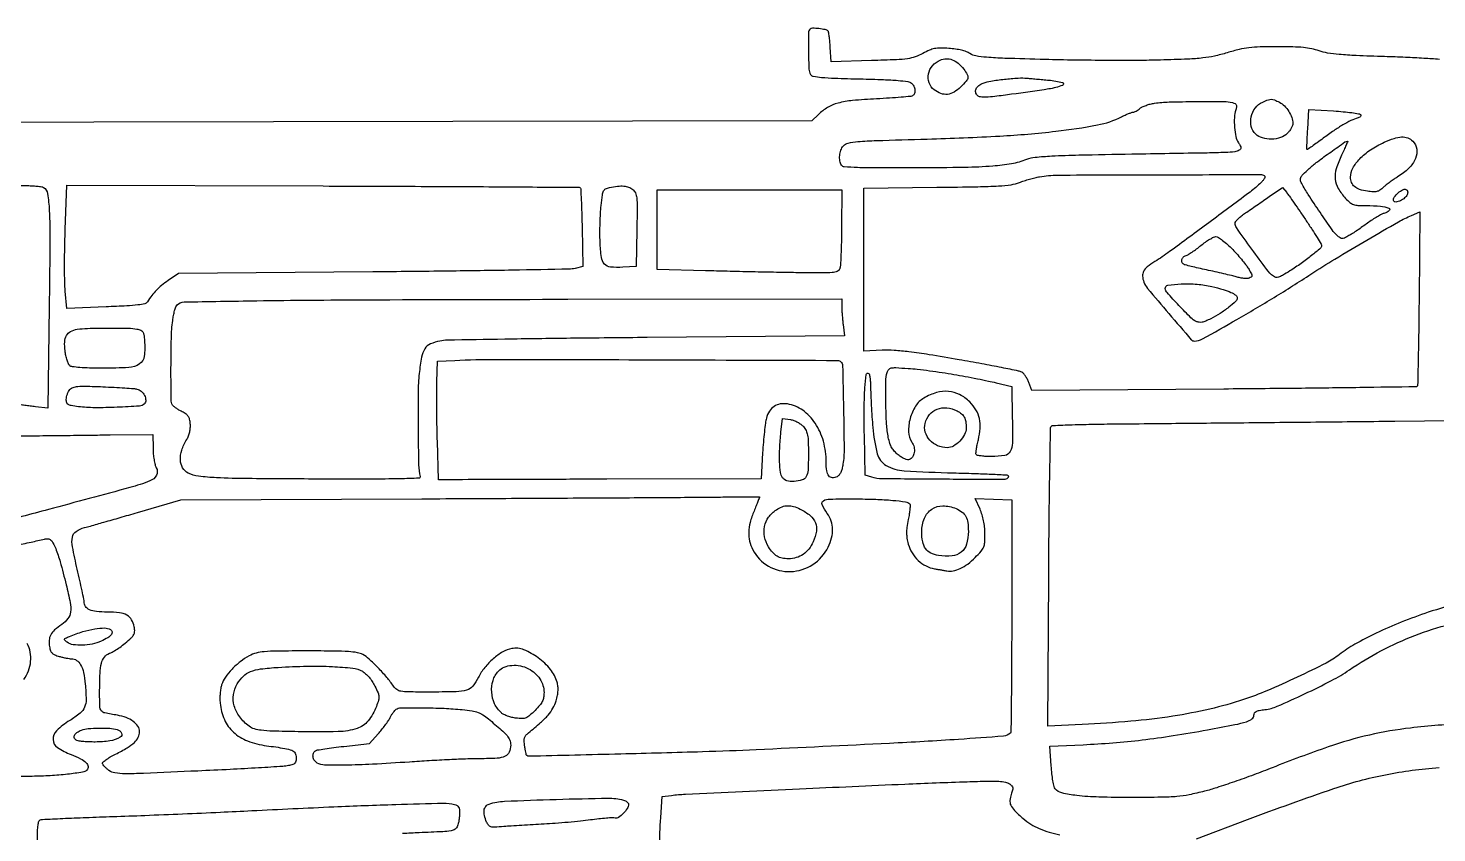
# Model space of a CAD drawing. Extents: x 225 to 3815, y 150 to 1222.
# Drawn here: x 1771 to 2405, y 860 to 1222 of the extents above; entities that cross this region are included whole.
import ezdxf

# ---------------------------------------------------------------- set-up
doc = ezdxf.new("R2010")
doc.units = 0
doc.header["$MEASUREMENT"] = 0

msp = doc.modelspace()

# ---------------------------------------------------------------- linework, layer by layer
at = {"color": 6}
for points in [[(2838.900892, 1188.764707, -0.000001), (2809.671875, 1189.558423, -0.000001), (2775.063923, 1190.498359, -0.000001), (2738.5, 1191.491581, 0.000093)], [(2405.9932, 1207.812416, 0.002051), (2398.987027, 1208.263098, 0.004331), (2390.73544, 1208.688226, 0.002935), (2381.328177, 1209.035935, -0.002743), (2368.531582, 1209.504008, -0.011531), (2360.857515, 1210.004359, -0.01907), (2355.671997, 1210.662817, -0.042728), (2351.828177, 1211.643667, 0.033247), (2348.508289, 1212.558111, 0.026155), (2344.81845, 1213.115825, 0.018443), (2340.020856, 1213.408042, 0.006185), (2333, 1213.48936, 0.006661), (2325.26915, 1213.380275, 0.023084), (2320.281017, 1213.012533, 0.028379), (2315.900486, 1212.231278, 0.014472), (2310.5, 1210.782044, -0.01834), (2304.718928, 1209.278502, -0.027197), (2299.555568, 1208.427289, -0.017059), (2292.826723, 1207.922419, -0.003213), (2280.5, 1207.498848, -0.005699), (2270.282402, 1207.329995, -0.002408), (2256.5625, 1207.325742, -0.002382), (2241.905728, 1207.461621, -0.00311), (2228.5, 1207.733173, -0.00144), (2210.41177, 1208.264266, -0.011731), (2202.148075, 1208.724984, -0.024542), (2197.380219, 1209.339736, -0.103308), (2194.718287, 1210.412797, 0.059324), (2193.115572, 1211.228059, 0.028342), (2190.901192, 1211.901868, 0.024879), (2188.232327, 1212.412293, 0.017971), (2185.218287, 1212.724703, 0.014933), (2181.340015, 1212.870133, 0.049228), (2178.794281, 1212.638448, 0.054704), (2176.487162, 1211.92873, 0.02171), (2173.5, 1210.481548, -0.037869), (2169.995316, 1208.921265, -0.051094), (2166.627237, 1208.093283, -0.024539), (2161.655381, 1207.645185, -0.002789), (2150.375734, 1207.247546), (2132.251468, 1206.709823), (2131.830785, 1213.316527, 0.007639), (2131.6274, 1215.890041, 0.011086), (2131.362965, 1218.153224, 0.006891), (2131.075648, 1220.025536, 0.156086), (2130.828954, 1220.50438, 0.14702), (2129.571387, 1221.180732, 0.022127), (2126.711681, 1221.634173, 0.019749), (2123.824179, 1221.846826, 0.208564), (2122.75, 1221.421253, 0.195426), (2122.032855, 1219.707691, 0.005373), (2122.035924, 1211.465616, 0.006893), (2122.237216, 1203.385123, 0.131801), (2122.977072, 1201, 0.211984), (2124.213311, 1200.172026, 0.020764), (2127.857898, 1199.692465, 0.014048), (2133.891011, 1199.322691, 0.002437), (2145.311986, 1199, -0.002981), (2155.847014, 1198.690869, -0.011451), (2162.391733, 1198.309556, -0.013401), (2166.731212, 1197.839512, -0.140716), (2168.350227, 1197.127555, -0.100006), (2169.43878, 1195.774687, -0.094815), (2169.943055, 1194.079517, -0.108345), (2169.75941, 1192.50035, -0.173099), (2168.920248, 1191.450711, -0.114476), (2168.064712, 1191.161854, -0.002544), (2163.701413, 1190.756802, -0.00563), (2158.56186, 1190.364318, -0.003761), (2152.670248, 1190.02556, 0.010679), (2141.872702, 1189.254717, 0.042337), (2135.331023, 1188.082905, 0.065845), (2130.659158, 1186.14406, 0.060428), (2126.5, 1183.011148), (2123.5, 1180.123658), (1719.5, 1179.454672)], [(2430.617754, 965.363479, 0.055067), (2401, 958.918093, 0.013965), (2388.848047, 954.451545, 0.016184), (2377.55719, 949.510259, 0.017569), (2367.929422, 944.497636, 0.03797), (2361, 939.847336, -0.049834), (2354.997215, 936.021893, -0.00734), (2342.032322, 929.709245, -0.0089), (2328.377124, 923.600769, -0.020498), (2317.85655, 919.618576, -0.02329), (2302.678483, 915.347785, -0.018521), (2285.963592, 912.12143, -0.016391), (2267.072095, 909.827002, -0.010875), (2245.280893, 908.379433), (2229.765921, 907.68729), (2230.151156, 974.778506, -0.001129), (2230.357412, 1000.560331, -0.001849), (2230.662225, 1022.401125, -0.000196), (2231.014001, 1041.89335, -0.193881), (2231.349999, 1042.684862, -0.189368), (2232.1164, 1043.019818, -0.000919), (2240.786518, 1043.331129, -0.004014), (2250.7081, 1043.589381, -0.002508), (2262.331804, 1043.740259, 0.00039), (2279.539489, 1043.890733, 0.000073), (2311.07673, 1044.195735, 0.000078), (2347.934479, 1044.563337, 0.000071), (2385.908126, 1044.953433), (2479.316252, 1045.926348)], [(1763.25, 1038.250788, 0.000048), (1774.323277, 1038.376897, 0.000034), (1786.7375, 1038.520323, 0.000035), (1798.585657, 1038.658839, 0.000074), (1807.75, 1038.767959), (1827, 1039), (1827.035435, 1032.75, 0.019569), (1827.152537, 1030.138004, 0.02048), (1827.473314, 1027.58285, 0.021247), (1827.93713, 1025.388781, 0.067226), (1828.5, 1024, -0.256189), (1828.56009, 1020.609984, -0.181135), (1825.658798, 1018.021162, -0.026284), (1816.659562, 1015.062827, -0.000858), (1780, 1005.179722, -0.000728), (1755.998611, 998.790753, -0.008141)], [(1765.011898, 988.883867, -0.003252), (1772.115113, 990.511458, -0.001704), (1778.141973, 991.829681, -0.052353), (1779.66847, 991.994131, -0.255084), (1781.453751, 991.026212, -0.048289), (1783.218622, 987.61933, -0.027774), (1785.231603, 981.663485, -0.006279), (1787.955734, 971.333387, -0.012559), (1789.760445, 963.269127, -0.076984), (1789.936253, 959.023202, -0.138237), (1788.752183, 956.118014, -0.075904), (1785.940231, 953.45858, 0.030699), (1782.757864, 950.950825, 0.085422), (1780.993266, 948.730813, 0.106569), (1780.287484, 946.355581, 0.065579), (1780.446952, 943.43108, 0.040249), (1780.939698, 941.621834, 0.108825), (1781.64624, 940.502732, 0.099742), (1782.79762, 939.72844, 0.030583), (1784.788489, 939.041954, 0.010636), (1786.337823, 938.64695, 0.010208), (1787.923806, 938.312313, 0.010189), (1789.333825, 938.074403, 0.035913), (1790.25, 938.005577, -0.148861), (1792.638606, 937.269997, -0.118818), (1794.464131, 935.270638, -0.075051), (1795.745383, 931.799841, -0.027602), (1796.520878, 926.620483, -0.018329), (1796.912372, 919.733127, -0.105733), (1796.225277, 916.171122, -0.123919), (1794.186937, 913.47764, -0.029099), (1789.544056, 910.175532, 0.049696), (1783.657381, 905.613025, 0.215884), (1782.03185, 901.623349, 0.237403), (1784.010999, 898.039136, 0.058902), (1790.132605, 894.833212, -0.024661), (1794.385398, 892.964168, -0.076429), (1796.937131, 891.158021, -0.16361), (1797.813337, 889.466484, -0.239157), (1797.301982, 887.901982, -0.159435), (1795.325971, 886.900252, -0.009519), (1788.613654, 885.995772, -0.014272), (1780.783047, 885.3178, -0.012745), (1772.625, 885.053918), (1764.75, 885)], [(2418, 908.956171, 0.012332), (2393.001994, 906.801795, 0.028748), (2374.484128, 903.659074, 0.027534), (2355.978986, 898.324918, 0.010469), (2330.799613, 888.943933, -0.005748), (2322.465197, 885.748883, -0.005086), (2313.713829, 882.609721, -0.005113), (2305.773205, 879.942886, -0.015495), (2300.299613, 878.352336, -0.013384), (2293.342401, 876.759682, -0.02817), (2287.857792, 875.975862, -0.018127), (2280.998364, 875.63689, -0.002862), (2267.5, 875.536952, -0.007003), (2252.689549, 875.719518, -0.021882), (2242.750439, 876.417284, -0.029539), (2236.075969, 877.582984, -0.162946), (2233.016777, 879.479784, -0.120789), (2232.54199, 880.456896, -0.011678), (2232.044188, 883.065774, -0.014297), (2231.606539, 886.249767, -0.010827), (2231.30235, 889.763725), (2230.724834, 898.677771), (2245.612417, 899.311885, 0.009471), (2258.958778, 900.13384, 0.009629), (2272.190554, 901.457545, 0.009023), (2286.122405, 903.378408, 0.006502), (2301.595529, 906.003587, 0.002939), (2313.955452, 908.341457, 0.02836), (2319.133039, 909.66088, 0.081677), (2321.64009, 910.931912, 0.238303), (2322.494665, 912.611317, -0.136772), (2322.766081, 913.574439, -0.141136), (2323.494238, 914.24445, -0.070704), (2324.906459, 914.715963, -0.014669), (2327.5, 915.112538, 0.071798), (2333.041285, 916.6208, 0.007594), (2345.280547, 922.149564, 0.009965), (2357.498601, 928.193905, 0.029771), (2365.5, 932.977766, -0.02825), (2379.881291, 941.635495, -0.029649), (2394.921229, 948.462863, -0.029199), (2410.877594, 953.547221, -0.02575)], [(1768.924709, 928.692207, 0.132571), (1771.954323, 936.793458, 0.142214), (1770.411073, 944.893296, 0.137611)], [(2055.230688, 853.046438, -0.026507), (2055.523985, 866.47853), (2056.231251, 875.912132), (2060.365625, 876.466819, -0.021575), (2066.619598, 877.032612, -0.000162), (2118.047665, 879.438878, -0.000646), (2165.418647, 881.578602, -0.002808), (2193.5, 882.652711, -0.003089), (2202.802795, 882.898703, -0.017795), (2207.726426, 882.823224, -0.033302), (2210.732254, 882.468417, -0.117225), (2212.499737, 881.684485, -0.044742), (2213.553447, 880.721833, -0.145159), (2213.963333, 879.879334, -0.110962), (2213.903019, 878.813404, -0.020848), (2213.286124, 876.947073, 0.070355), (2212.678183, 874.234093, 0.13444), (2213.090975, 872.056174, 0.082931), (2214.754603, 869.72624, 0.015864), (2218.560006, 866.156096, 0.079423), (2225.90629, 861.516763, 0.059054), (2235.122717, 858.798641, 0.034167)], [(2296.697062, 857), (2319.598531, 865.593316, -0.00726), (2358.517918, 879.555824, -0.033324), (2381.665203, 885.795619, -0.031982), (2405.854448, 889.025641, -0.006338)], [(1775, 856.394377, -0.008433), (1775.067428, 860.391989, -0.02573), (1775.298265, 863.095445, -0.034272), (1775.668052, 864.872651, -0.247486), (1776.25, 865.486306, -0.070018), (1777.247135, 865.67485, -0.000437), (1786.385937, 866.097339, -0.001776), (1796.835427, 866.534076, -0.001131), (1809, 866.971667, 0.001325), (1823.305209, 867.491845, 0.000787), (1840.353125, 868.183881, 0.000787), (1857.353421, 868.927598, 0.001357), (1871.5, 869.607282, -0.001547), (1908.452322, 871.368678, -0.003568), (1936.239164, 872.40841, -0.00204), (1957.750893, 872.971822, -0.071105), (1962.75, 872.369714, -0.070037), (1963.854196, 871.900675, -0.127773), (1964.535055, 871.205644, -0.099095), (1964.89371, 870.135516, -0.031471), (1965, 868.448468, -0.023028), (1964.933354, 867.002176, -0.016581), (1964.731437, 865.398567, -0.016803), (1964.436794, 863.883007, -0.034439), (1964.085744, 862.725523, -0.14997), (1962.989409, 861.315945, -0.10942), (1961.145908, 860.549401, -0.031761), (1957.469417, 860.133724, -0.002106), (1946.835744, 859.656241, 0.003755), (1939.388025, 859.297197, 0.002182)]]:
    msp.add_lwpolyline(points, format="xyb", dxfattribs=at)
for points in [[(2191.911704, 1203.385121, -0.03293), (2193.504776, 1201.05993, -0.176205), (2193.784491, 1199.573589, -0.138693), (2193.072855, 1198.055847, -0.017834), (2190.6, 1195.4, -0.062409), (2187.59851, 1193.066962, -0.106802), (2184.603233, 1192.063422, -0.114854), (2181.615181, 1192.418318, -0.080068), (2178.634859, 1194.07258, -0.140643), (2176.335299, 1197.261003, -0.136371), (2176.040241, 1201.224584, -0.128058), (2177.851598, 1204.960115, -0.117168), (2181.309116, 1207.487927, -0.089899), (2184.067907, 1208.101112, -0.10251), (2186.732561, 1207.657654, -0.086668), (2189.334514, 1206.090457, -0.047349)], [(2230.239478, 1198.448883, -0.041282), (2236.306514, 1197.393895, -0.730422), (2236.377255, 1196.094949, -0.053205), (2230.181798, 1194.465481, -0.004292), (2213.476671, 1192.072317, -0.003625), (2205.903158, 1191.109447, -0.020799), (2201.869372, 1190.795728, -0.038933), (2199.427084, 1190.897881, -0.162276), (2198.113256, 1191.518616, -0.145039), (2197.293977, 1192.950832, -0.168611), (2197.453901, 1194.504873, -0.125141), (2198.653098, 1195.970901, -0.066074), (2200.724374, 1197.113863, -0.053859), (2204.104893, 1198.03006, -0.011257), (2210.196647, 1198.854615, -0.012043), (2216.39511, 1199.401126, -0.03957), (2220.5, 1199.338559, 0.000636), (2222.091853, 1199.189982, 0.000175), (2224.598472, 1198.960125, 0.000177), (2227.439212, 1198.701643, 0.000184)], [(2312.824261, 1188.350294, -0.043141), (2314.036092, 1187.910861, -0.175937), (2314.582856, 1187.367355, -0.15438), (2314.69245, 1186.552761, -0.031139), (2314.348171, 1185.113949, 0.061079), (2313.72493, 1181.591357, 0.033367), (2313.78469, 1177.197764, 0.033091), (2314.400802, 1173.021412, 0.092113), (2315.54064, 1170.297632, -0.019032), (2316.378004, 1168.906948, -0.103316), (2316.635044, 1168.070137, -0.184988), (2316.461424, 1167.451771, -0.091867), (2315.855477, 1166.889518, -0.113868), (2313.868524, 1166.191053, -0.018397), (2309.752725, 1165.883921, -0.005015), (2301.435092, 1165.653749, -0.000158), (2267.5, 1165.065895, 0.001168), (2243.718479, 1164.60586, 0.007235), (2231.510286, 1164.164381, 0.012447), (2224.080423, 1163.602291, 0.066), (2220.119638, 1162.665653, -0.046532), (2213.407792, 1160.800695, -0.025652), (2204.951763, 1159.723266, -0.014737), (2192.409345, 1159.146307, -0.003158), (2170.621642, 1158.924462, -0.001508), (2153.274755, 1158.9097, -0.008527), (2144.026938, 1159.087455, -0.008244), (2138.146032, 1159.398028, -0.238557), (2136.886955, 1160.14867, -0.10259), (2136.158439, 1162.082014, -0.063765), (2136.089012, 1164.513934, -0.062627), (2136.641138, 1166.938445, -0.088107), (2137.75, 1168.853914, -0.165913), (2139.861234, 1170.123604, -0.032792), (2144.292563, 1170.779997, -0.012441), (2152.688319, 1171.255829, -0.000937), (2175.5, 1171.937202, 0.006847), (2208.22697, 1173.302082, 0.014762), (2233.354072, 1175.440417, 0.017794), (2252.068692, 1178.26891, 0.071661), (2262.981484, 1181.990554, -0.011381), (2264.578315, 1182.759909, -0.013551), (2266.11905, 1183.409725, -0.012366), (2267.438272, 1183.88723, -0.080815), (2268.131421, 1184, 0.09582), (2268.725007, 1184.114808, 0.030502), (2269.542096, 1184.502573, 0.029178), (2270.420267, 1185.056107, 0.028709), (2271.233027, 1185.710887, -0.072052), (2272.279532, 1186.414172, -0.025646), (2273.945367, 1187.111753, -0.024824), (2275.87822, 1187.700464, -0.026781), (2277.811768, 1188.077274, -0.027843), (2284.312266, 1188.619671, -0.004944), (2296.526463, 1188.835719, -0.003165), (2309.065675, 1188.854123, -0.064284)], [(2334.032733, 1188.483073, -0.0785), (2336.258265, 1186.846975, -0.054638), (2338.200857, 1184.400128, -0.055129), (2339.548448, 1181.622513, -0.085598), (2340, 1179.004205, -0.087378), (2339.827966, 1178.027299, -0.036546), (2339.278977, 1176.803508, -0.034737), (2338.484747, 1175.548412, -0.037959), (2337.545455, 1174.454545, -0.115765), (2334.514786, 1172.575956, -0.076323), (2330.457461, 1171.870965, -0.076507), (2326.385993, 1172.415801, -0.117649), (2323.314451, 1174.174314, -0.146354), (2321.323871, 1177.603349, -0.113229), (2321.281229, 1181.944707, -0.109146), (2323.154919, 1185.996923, -0.128033), (2326.475761, 1188.604057, -0.01501), (2329.013183, 1189.620126, -0.091976), (2330.397506, 1189.854089, -0.097652), (2331.736754, 1189.567666, -0.017969)], [(2370.417217, 1182.969774, -0.149634), (2370.63842, 1182.560475, -0.199119), (2370.557465, 1182.149908, -0.123508), (2370.141795, 1181.772458, -0.047494), (2369.417217, 1181.469046, 0.035274), (2366.194894, 1180.2112, 0.021639), (2362.58849, 1178.306294, 0.017983), (2358.479633, 1175.700465, 0.010292), (2353.705451, 1172.279634, -0.003618), (2350.986473, 1170.275955, -0.005984), (2348.658823, 1168.628673, -0.001447), (2346.623472, 1167.233179, -0.364927), (2346.420595, 1167.253882, -0.202799), (2346.331826, 1167.483356, -0.000988), (2346.416233, 1170.03705, -0.00427), (2346.543619, 1172.959833, -0.002663), (2346.740391, 1176.382883), (2347.298495, 1185.265765), (2358.399247, 1184.569874, -0.007078), (2362.719181, 1184.23761, -0.010362), (2366.508587, 1183.812789, -0.006123), (2369.655075, 1183.354576, -0.156612)], [(2361.958326, 1164.75, 0.037453), (2359.592281, 1158.595253, 0.096738), (2359.12274, 1153.880482, 0.109118), (2360.471816, 1149.683213, 0.055807), (2363.791666, 1145.223022, 0.030999), (2365.726295, 1143.393585, 0.090884), (2367.317163, 1142.494902, 0.069626), (2369.355396, 1142.094628, 0.013185), (2373.15121, 1141.986345, -0.019043), (2379.496372, 1141.730925, -0.078933), (2383.213558, 1140.837586, -0.537897), (2383.432443, 1139.701881, -0.132843), (2381.397927, 1138.563737, 0.054945), (2380.063364, 1138.067969, 0.014351), (2378.04801, 1136.982202, 0.014407), (2375.809739, 1135.604747, 0.014283), (2373.647927, 1134.096876, -0.005888), (2371.441734, 1132.502335, -0.00496), (2369.069422, 1130.864885, -0.005006), (2366.874373, 1129.413511, -0.01381), (2365.290529, 1128.44988, -0.014107), (2363.233918, 1127.350917, -0.121141), (2362.224551, 1127.123682, -0.153405), (2361.33296, 1127.423216, -0.026761), (2359.939039, 1128.555169, -0.055915), (2357.754432, 1131.028366, -0.003579), (2352.263974, 1138.974241, -0.005427), (2346.980372, 1146.923136, -0.021725), (2344.015435, 1151.956423, -0.068207), (2343.445937, 1153.503615, -0.172549), (2343.593574, 1154.676269, -0.083405), (2344.570506, 1156.006637, -0.008802), (2347.391215, 1158.652215, -0.022582), (2351.076472, 1161.697576, -0.006445), (2357.061493, 1166.084883, -0.002194), (2363.46466, 1170.610732, -0.153923), (2364.699195, 1171, -0.53998), (2364.750301, 1170.922092, -0.000902), (2363.983115, 1169.164062, -0.004503), (2363.076749, 1167.14687, -0.002646)], [(2394, 1171, -0.163125), (2395.785838, 1167.413532, -0.13525), (2395.229053, 1163.163744, -0.099608), (2392.240702, 1158.774068, -0.059096), (2387.207776, 1154.896305, 0.014007), (2385.592428, 1153.86902, 0.00937), (2383.800845, 1152.608329, 0.009439), (2382.109285, 1151.320245, 0.018288), (2380.816377, 1150.217344, -0.03488), (2379.179125, 1148.911954, -0.09076), (2377.809667, 1148.296545, -0.077212), (2376.180616, 1148.154137, -0.020485), (2373.578325, 1148.435984, -0.041131), (2370.100897, 1149.254113, -0.097135), (2367.782892, 1150.541428, -0.124619), (2366.466351, 1152.376888, -0.094462), (2366.006589, 1154.821429, -0.126056), (2367.046024, 1158.837711, -0.066115), (2370.131753, 1163.016301, -0.054494), (2374.938342, 1167.014177, -0.037327), (2381.136579, 1170.483687, -0.028693), (2385.566743, 1172.244501, -0.070323), (2389.008444, 1172.872675, -0.098436), (2391.744786, 1172.441963, -0.108684)], [(2327.405425, 1155.153025, -0.247354), (2327.438653, 1154.669427, -0.041107), (2326.977751, 1153.822817, -0.036911), (2326.216175, 1152.830308, -0.024957), (2325.214442, 1151.814027, -0.025053), (2320.126965, 1147.592796, -0.001179), (2302.253655, 1134.281074, -0.001423), (2284.578503, 1121.25937, -0.018985), (2277.890196, 1116.740961, 0.028204), (2274.506783, 1114.363274, 0.103463), (2272.837721, 1112.364081, 0.141779), (2272.38786, 1110.230139, 0.072479), (2272.986545, 1107.53539, 0.083877), (2274.643797, 1104.711335, 0.002134), (2284.229505, 1093.384047, 0.000994), (2294.328682, 1081.600295, 0.218438), (2295.637181, 1081, 0.127611), (2299.423146, 1081.982255, 0.003287), (2314.838001, 1090.691366, 0.007355), (2331.625249, 1100.653013, 0.007241), (2348.20078, 1111.155016, -0.0089), (2358.909164, 1117.890013, -0.003861), (2373.37476, 1126.480899, -0.00268), (2387.559795, 1134.656057, -0.030432), (2393.367359, 1137.509026), (2397.180231, 1139.102145), (2396.840115, 1100.133646, -0.001283), (2396.670944, 1085.154423, -0.002095), (2396.441693, 1072.454151, -0.000252), (2396.184513, 1061.148223, -0.19306), (2395.961393, 1060.6273, -0.194976), (2395.431932, 1060.403714, -0.000053), (2370.182968, 1060.041414, -0.000955), (2342.15181, 1059.695679, -0.000578), (2308.961393, 1059.38807), (2222.5, 1058.686686), (2221.185515, 1062.34267, 0.032605), (2220.544788, 1063.815491, 0.031021), (2219.708567, 1065.218307, 0.032526), (2218.812324, 1066.362206, 0.087667), (2218.00348, 1066.998137, 0.072608), (2216.55375, 1067.521481, 0.001487), (2208.953621, 1069.050235, 0.003462), (2200.0385, 1070.75187, 0.002318), (2189.817965, 1072.580474, 0.002961), (2176.294495, 1074.852939, 0.009549), (2167.267788, 1076.138474, 0.014192), (2160.640971, 1076.76313, 0.026452), (2155.249855, 1076.831664), (2146.99971, 1076.5), (2146.999855, 1113.177341), (2147, 1149.854682), (2179.75, 1150.22477, 0.001526), (2198.327725, 1150.491404, 0.010101), (2207.601528, 1150.84031, 0.019938), (2213.258792, 1151.394662, 0.060123), (2217, 1152.380496, -0.015161), (2219.04947, 1153.122654, -0.009357), (2221.5, 1153.876401, -0.009381), (2223.951986, 1154.531116, -0.016595), (2226, 1154.965448, -0.042745), (2234.270647, 1155.714777, -0.000767), (2278.737035, 1155.865218, -0.000163), (2325.996815, 1155.937269, -0.260253)], [(1777.768271, 1150.164378, -0.217528), (1779.587727, 1147.368151, -0.025263), (1780.336984, 1139.743778, -0.013623), (1780.608894, 1126.283432, -0.001663), (1780.302864, 1096.779291), (1779.67312, 1050.810394), (1774.08656, 1051.44553, -0.003502), (1771.746028, 1051.728244, -0.003181), (1769.33324, 1052.052461, -0.003183), (1767.178417, 1052.369986, -0.01023), (1765.75, 1052.619788), (1763, 1053.158911), (1763, 1102.079455), (1763, 1151), (1769.75, 1150.984687, -0.01095), (1772.427585, 1150.919961, -0.013971), (1774.889742, 1150.737405, -0.011909), (1776.922468, 1150.480398, -0.10437)], [(2019.309715, 1150, -0.179462), (2019.508358, 1149.536962, -0.00094), (2019.750578, 1144.518578, -0.003978), (2019.971373, 1138.770484, -0.002493), (2020.142659, 1132.041967), (2020.5, 1114.583934), (2017, 1113.715681, -0.056193), (2014.238568, 1113.352144, -0.000342), (1988.825, 1112.896059, -0.00141), (1959.792503, 1112.476769, -0.000897), (1926, 1112.144725), (1838.5, 1111.442021), (1833.82583, 1108.225142, 0.019282), (1830.904568, 1106.044053, 0.029609), (1828.571996, 1103.91806, 0.030046), (1826.531122, 1101.555255, 0.020664), (1824.5, 1098.655519, -0.194736), (1823.297166, 1097.803271, -0.027942), (1820.267831, 1097.264838, -0.017161), (1815.227456, 1096.831741, -0.00314), (1805.880367, 1096.409746), (1788.260734, 1095.725119), (1787.532467, 1103.496811, -0.01887), (1787.295571, 1107.745493, -0.004482), (1787.231746, 1114.835852, -0.004604), (1787.306512, 1122.98959, -0.00453), (1787.531411, 1131.184363), (1788.258622, 1151.100223), (1903.546368, 1150.800112, -0.000405), (1947.785975, 1150.64909, -0.000672), (1985.108046, 1150.441283, -0.000025), (2018.83294, 1150.206489, -0.203592)], [(2042.922109, 1149.25, -0.117974), (2044.136017, 1147.657481, -0.078869), (2044.725627, 1145.43233, -0.027406), (2044.913779, 1141.41588, -0.002289), (2044.782893, 1131), (2044.5, 1114.5), (2038.497598, 1114.208709, -0.035148), (2032.884976, 1114.330952, -0.189112), (2030.206461, 1115.677603, -0.152749), (2028.838752, 1118.6758, -0.020843), (2028.259835, 1125.622539, -0.010229), (2028.176957, 1129.567209, -0.006794), (2028.235963, 1134.092827, -0.00684), (2028.413154, 1138.486698, -0.013241), (2028.695765, 1141.99134, -0.006587), (2029.270466, 1146.752722, -0.076219), (2029.798379, 1148.551708, -0.169005), (2030.722966, 1149.500598, -0.063392), (2032.5, 1150.123025, -0.02222), (2036.139823, 1150.732327, -0.051295), (2038.909407, 1150.784757, -0.068251), (2041.097157, 1150.295851, -0.082305)], [(2136.929715, 1132.25, -0.004255), (2136.846344, 1125.688628, -0.00598), (2136.652132, 1119.836595, -0.003669), (2136.394426, 1114.929773, -0.07828), (2136.083451, 1113.512878, -0.205797), (2134.96975, 1112.383072, -0.074756), (2132.736419, 1111.842652, -0.02351), (2128.310514, 1111.660337, -0.001809), (2116.403736, 1111.77298, -0.001378), (2107.604911, 1111.912301, -0.000723), (2096.66391, 1112.131532, -0.000719), (2085.453086, 1112.388532, -0.001106), (2075.75, 1112.646416), (2054, 1113.272627), (2054, 1131.136314), (2054, 1149), (2095.5, 1149), (2137, 1149)], [(2346.067572, 1135.154584, -0.003496), (2348.724489, 1131.129019, -0.005365), (2350.963599, 1127.602078, -0.002033), (2352.837217, 1124.552031, -0.137557), (2353, 1123.971533, -0.219731), (2352.447177, 1122.774316, -0.008001), (2348.478821, 1119.501631, -0.014278), (2343.770491, 1115.95889, -0.012737), (2338.687592, 1112.547984, -0.009002), (2335.42482, 1110.558505, -0.055288), (2333.628474, 1109.758265, -0.120246), (2332.373613, 1109.671185, -0.129405), (2331.258062, 1110.179349, -0.060215), (2328.308139, 1113.247902, -0.004752), (2321.579672, 1122.362681, -0.002378), (2314.625688, 1132.069619, -0.157986), (2314.021124, 1134, -0.170925), (2314.300455, 1134.768928, -0.02573), (2315.421619, 1136.000572, -0.026393), (2316.95482, 1137.367421, -0.020036), (2318.767967, 1138.704075, 0.000903), (2321.003615, 1140.223733, 0.000438), (2323.856889, 1142.174418, 0.000434), (2326.824778, 1144.211063, 0.000625), (2329.446975, 1146.018669), (2335.393951, 1150.129188), (2337.264547, 1147.814594, -0.016029), (2338.359545, 1146.367147, -0.002), (2340.622057, 1143.140946, -0.002355), (2343.276178, 1139.285321, -0.00195)], [(2391.477771, 1146.802667, -0.084883), (2391.082678, 1146.137182, -0.036392), (2390.354916, 1145.398395, -0.034667), (2389.446041, 1144.706233, -0.038526), (2388.480699, 1144.17316, -0.07892), (2386.327906, 1143.577326, -0.367089), (2385.338199, 1144.241617, -0.235064), (2385.623654, 1145.760934, -0.053292), (2387.473059, 1147.730485, -0.055795), (2389.428372, 1149.065004, -0.180699), (2390.9611, 1149.265194, -0.32009), (2391.693351, 1148.436284, -0.118145)], [(2312.950937, 1122.212005, -0.010149), (2315.208191, 1119.759813, -0.009665), (2317.402003, 1117.178386, -0.009653), (2319.251711, 1114.82325, -0.033531), (2320.311202, 1113.204105, -0.009456), (2321.385147, 1111.207426, -0.11287), (2321.600427, 1110.363537, -0.250459), (2321.325044, 1109.815768, -0.062013), (2320.40812, 1109.326369, -0.089685), (2319.478913, 1109.150056, -0.025031), (2317.993937, 1109.211609, -0.024405), (2316.291172, 1109.45205, -0.023457), (2314.596918, 1109.85946, 0.010114), (2312.413458, 1110.446542, 0.002791), (2308.9584, 1111.280546, 0.002818), (2305.033298, 1112.181537, 0.002944), (2301.155082, 1113.024838, -0.003506), (2297.50902, 1113.821948, -0.005024), (2294.289366, 1114.583611, -0.002805), (2291.585452, 1115.268141, -0.075144), (2290.905082, 1115.558663, -0.161378), (2290.144711, 1116.466508, -0.161022), (2290.0761, 1117.649681, -0.138829), (2290.745045, 1118.77258, -0.113052), (2291.955619, 1119.485914, 0.060442), (2293.000192, 1119.962538, 0.011835), (2294.739739, 1121.083618, 0.012403), (2296.715341, 1122.496853, 0.011213), (2298.687288, 1124.053302, -0.018532), (2300.660236, 1125.56421, -0.021777), (2302.638846, 1126.840657, -0.021327), (2304.380817, 1127.762535, -0.111483), (2305.432606, 1128, -0.145027), (2306.512804, 1127.679953, -0.020001), (2308.44665, 1126.310752, -0.021425), (2310.669699, 1124.442367, -0.016175)], [(2303.601375, 1105.531498, -0.012998), (2308.65642, 1104.199726, -0.034438), (2312.162768, 1102.910092, -0.048973), (2314.365683, 1101.651246, -0.243067), (2315, 1100.423514, -0.208925), (2314.337464, 1098.90714, -0.019746), (2311.18302, 1096.209705, -0.024539), (2307.254717, 1093.411743, -0.025197), (2303.104843, 1091.038696, -0.017903), (2300.812747, 1089.978414, -0.053915), (2299.164106, 1089.486907, -0.077038), (2297.806674, 1089.448561, -0.075643), (2296.492147, 1089.821624, -0.090605), (2294.135862, 1091.462324, -0.007054), (2288.783466, 1097.007306, -0.005057), (2283.428762, 1102.830565, -0.152846), (2282.610214, 1104.61515, -0.407934), (2283.753725, 1106.125775, -0.026147), (2289.810582, 1106.708463, -0.031103), (2296.97071, 1106.575555, -0.037733)], [(2137.008692, 1096.75, 0.012819), (2137.053999, 1095.150127, 0.005087), (2137.194849, 1092.956574, 0.00503), (2137.394905, 1090.590687, 0.006293), (2137.630213, 1088.400039), (2138.243042, 1083.300079), (2049.371521, 1082.568341, 0.000814), (2014.993098, 1082.229296, 0.001263), (1985.323935, 1081.813441, 0.000364), (1959.513299, 1081.3677, 0.041433), (1956.13549, 1081.026015, 0.060212), (1951.854293, 1079.68332, 0.146042), (1949.376052, 1077.534936, 0.097122), (1947.90498, 1073.774595, 0.018241), (1946.848514, 1066.426092, 0.024122), (1946.344339, 1057.754382, 0.004421), (1946.328296, 1041.696895, 0.003016), (1946.555608, 1025.31354, 0.051248), (1947.212879, 1019.966609, -0.470515), (1946.669543, 1019.259032, -0.003251), (1938.021041, 1019.000529, -0.005737), (1925.024854, 1018.8458, -0.001051), (1901, 1018.885957, -0.00112), (1869.642636, 1019.074507, -0.009579), (1855.604843, 1019.45937, -0.020291), (1847.508381, 1020.166701, -0.085616), (1842.86717, 1021.594943, -0.144206), (1840.360325, 1023.957557, -0.121561), (1839.32565, 1027.467873, -0.092752), (1839.946644, 1031.865774, -0.05399), (1842.190687, 1036.718724, 0.040051), (1842.993597, 1038.335474, 0.03833), (1843.542406, 1040.083234, 0.038225), (1843.819123, 1041.899145, 0.039319), (1843.81223, 1043.718724, 0.034068), (1843.500161, 1045.776652, 0.094764), (1842.923085, 1047.113266, 0.094431), (1841.892201, 1048.145311, 0.033678), (1840.087892, 1049.203279, -0.018721), (1838.721339, 1049.9506, -0.019626), (1837.436459, 1050.787131, -0.019718), (1836.388689, 1051.593274, -0.077724), (1835.853205, 1052.203279, -0.140343), (1835.167584, 1054.531109, -0.002117), (1835.119996, 1068.800758, -0.005885), (1835.290216, 1082.236222, -0.024964), (1835.88741, 1090.253028, -0.017086), (1836.253944, 1092.547013, -0.020254), (1836.760949, 1094.682402, -0.019521), (1837.325338, 1096.428353, -0.108749), (1837.851998, 1097.253028, -0.194085), (1841.009141, 1098.596818, -0.001117), (1873.741124, 1099.145801, -0.00277), (1922.125218, 1099.581046, -0.000478), (2013.75, 1099.809972), (2137, 1100)], [(1819.782781, 1086.393444, -0.044872), (1821.509877, 1085.883543, -0.155395), (1822.401471, 1085.155012, -0.107794), (1822.885243, 1083.879928, -0.016167), (1823.202825, 1081.143444, -0.050267), (1823.081821, 1074.125848, -0.220878), (1820.963452, 1070.689738, -0.132365), (1816.143221, 1069.090459, -0.014734), (1804.457802, 1068.766801, -0.005907), (1798.498784, 1068.847779, -0.013696), (1794.033881, 1069.083708, -0.013148), (1790.754741, 1069.434187, -0.14091), (1789.54173, 1069.965367, -0.119063), (1788.951085, 1070.756909, -0.024524), (1788.341463, 1072.401336, -0.024506), (1787.808661, 1074.428873, -0.020921), (1787.443165, 1076.608592, -0.044288), (1787.296725, 1080.699685, -0.114682), (1788.110539, 1083.518075, -0.142896), (1789.939458, 1085.318165, -0.08549), (1792.853954, 1086.293777, -0.032018), (1797.560099, 1086.711082, -0.005181), (1806.754088, 1086.840393, -0.004392), (1816.010961, 1086.79335, -0.045915)], [(2136.612364, 1071.721436, -0.192485), (2137.363513, 1069.968213, -0.000963), (2137.802986, 1050.469872, -0.003292), (2138.054854, 1032.512547, -0.039093), (2137.563522, 1025.575029, -0.02577), (2137.139701, 1023.488303, -0.048229), (2136.55227, 1021.870439, -0.061492), (2135.799817, 1020.690027, -0.097575), (2134.875195, 1019.933206, -0.13501), (2132.7903, 1019.46041, -0.224699), (2131.229776, 1020.287674, -0.125129), (2130.278339, 1022.587084, -0.035855), (2130, 1026.463514, 0.066523), (2128.742265, 1035.875133, 0.079974), (2125.062144, 1043.999878, 0.090019), (2119.464956, 1049.836421, 0.117005), (2112.645638, 1052.670079, 0.080227), (2109.330601, 1052.672615, 0.108337), (2106.549353, 1051.577272, 0.106116), (2104.441852, 1049.396647, 0.074471), (2103.08196, 1046.252674, 0.031705), (2102.653908, 1044.098816, 0.006115), (2102.175608, 1040.150785, 0.006486), (2101.733031, 1035.523669, 0.005944), (2101.39594, 1030.75), (2100.706488, 1019), (2031.353244, 1018.805556, 0.000063), (2004.53595, 1018.727013, 0.000097), (1981.417828, 1018.65191, 0.000026), (1961.255701, 1018.581417, 0.003386), (1958.75, 1018.555556), (1955.5, 1018.5), (1955, 1036, -0.002897), (1954.83204, 1043.375322, -0.002558), (1954.740851, 1051.064576, -0.002569), (1954.729737, 1057.995657, -0.007798), (1954.819919, 1062.709194), (1955.139838, 1071.918389), (1962.819919, 1072.297562, -0.012717), (1981.698626, 1072.748803, -0.000445), (2054.920369, 1072.571213, -0.000036), (2135.2249, 1072.2992, -0.198091)], [(2150.016273, 1059.690983, 0.009657), (2150.085296, 1056.545773, 0.003289), (2150.303755, 1051.982163, 0.003269), (2150.61118, 1046.944393, 0.003762), (2150.972085, 1042.141911, 0.042146), (2152.965786, 1030.298471, 0.204598), (2157.02323, 1025.012281, 0.113206), (2165.152708, 1022.612208, 0.009313), (2187.379737, 1021.655934, -0.002052), (2196.573133, 1021.394092, -0.003305), (2204.402524, 1021.087121, -0.000636), (2211.286183, 1020.762868, -0.186378), (2211.796403, 1020.53693, -0.117627), (2211.952346, 1020.283275, -0.100584), (2211.988905, 1019.971018, -0.092707), (2211.89985, 1019.647775, -0.083111), (2211.69774, 1019.364406, -0.199902), (2209.945409, 1018.64247, -0.00048), (2181.972036, 1018.775756, -0.001139), (2155.133159, 1018.990508, -0.072513), (2150.5, 1019.714703), (2147.5, 1020.642139), (2147.196192, 1038.571069, -0.005503), (2147.12134, 1051.176074, -0.015542), (2147.439528, 1059.974413, -0.015229), (2148.025645, 1065.955284, -0.545079), (2149.073643, 1066.454486, -0.206202), (2149.438608, 1065.932877, -0.016336), (2149.732663, 1064.231542, -0.020036), (2149.942675, 1062.1044, -0.01393)], [(2187.5, 1066.016282, -0.003457), (2192.607359, 1065.091702, -0.002867), (2198.03125, 1064.0388, -0.002894), (2202.991207, 1063.016519, -0.007797), (2206.5, 1062.214764), (2213.5, 1060.5), (2213.776857, 1046.348286, -0.008373), (2213.808494, 1035.109497, -0.119991), (2212.815274, 1031.264203, -0.232432), (2210.336762, 1029.485653, -0.041443), (2204.487588, 1029, -0.013447), (2202.006056, 1029.066753, -0.01946), (2199.822366, 1029.269767, -0.015529), (2198.072573, 1029.556946, -0.208833), (2197.550459, 1029.918355, -0.160997), (2197.39875, 1030.553907, -0.013449), (2197.590145, 1032.25827, -0.016834), (2197.949485, 1034.322047, -0.012188), (2198.482577, 1036.594419, 0.04664), (2199.312264, 1041.684092, 0.073342), (2198.967534, 1046.092322, 0.078443), (2197.401518, 1050.00142, 0.06203), (2194.6, 1053.6, 0.078578), (2190.073033, 1056.890736, 0.096975), (2185.066013, 1058.321781, 0.091758), (2179.67312, 1057.791786, 0.063234), (2174.02242, 1055.354172, 0.117561), (2170.239563, 1051.70355, 0.075987), (2167.760624, 1046.114377, 0.07751), (2167.097207, 1040.165697, 0.134908), (2168.610236, 1035.472102, -0.091989), (2169.539311, 1033.2535, -0.090312), (2169.619126, 1030.834324, -0.10282), (2168.86892, 1028.792291, -0.163277), (2167.445994, 1027.617649, -0.146756), (2166.590432, 1027.553382, -0.046499), (2165.358092, 1027.947301, -0.039852), (2163.935052, 1028.691737, -0.027964), (2162.460111, 1029.739281, -0.037502), (2160.738945, 1031.337704, -0.057612), (2159.538292, 1032.976531, -0.052531), (2158.67252, 1034.956415, -0.025649), (2157.973862, 1037.625906, -0.037156), (2157.192176, 1043.585734, -0.009693), (2156.837172, 1053.24085, -0.007596), (2156.816236, 1062.872309, -0.073711), (2157.465582, 1066.891558, -0.095083), (2158.202913, 1068.251148, -0.175502), (2159.269902, 1068.886112, -0.060137), (2161.275541, 1069.025149, -0.004298), (2166.862063, 1068.692278, -0.010546), (2171.016751, 1068.320692, -0.004663), (2176.487606, 1067.663141, -0.004613), (2182.273873, 1066.858522, -0.006194)], [(1819.784009, 1059.408801, -0.132652), (1821.723916, 1058.437559, -0.094951), (1823.206396, 1056.50163, -0.106508), (1823.761282, 1054.34624, -0.209265), (1823.128602, 1052.728602, -0.181837), (1820.897895, 1051.71726, -0.005819), (1810.834522, 1051.170531, -0.012055), (1800.802491, 1050.984635, -0.029688), (1793.453429, 1051.462552, -0.01051), (1790.191628, 1051.939912, -0.094087), (1788.840042, 1052.439351, -0.189804), (1788.207604, 1053.264288, -0.069845), (1788, 1054.743216, -0.053323), (1788.120725, 1055.87202, -0.036064), (1788.485158, 1057.115067, -0.036293), (1789.018876, 1058.279315, -0.058359), (1789.651602, 1059.167518, -0.119888), (1791.088461, 1060.14336, -0.068204), (1793.14903, 1060.607952, -0.028569), (1796.680555, 1060.708412, -0.003508), (1804.401602, 1060.432648, -0.002575), (1809.584861, 1060.184352, -0.003361), (1814.323273, 1059.900946, -0.002496), (1818.28892, 1059.6171, -0.031002)], [(2119.75, 1042.477997, -0.062407), (2120.96635, 1040.66411, -0.071802), (2121.626817, 1038.688934, -0.038511), (2121.927792, 1035.758686, -0.006343), (2122, 1030.066681, -0.011599), (2121.834124, 1022.917458, -0.109447), (2121.037053, 1019.973641, -0.201827), (2119.247157, 1018.496234, -0.056184), (2115.593029, 1017.833204, -0.028545), (2113.718315, 1017.814137, -0.064992), (2112.327117, 1018.062561, -0.082605), (2111.260411, 1018.606215, -0.075957), (2110.391384, 1019.479428, -0.126801), (2109.444352, 1021.856588, -0.022716), (2109.052818, 1026.653786, -0.02164), (2109.097303, 1032.781387, -0.013403), (2109.653528, 1039.959237), (2110.307056, 1046.211856), (2113.903528, 1045.639689, -0.047196), (2115.497294, 1045.22918, -0.037349), (2117.122179, 1044.501449, -0.037744), (2118.599503, 1043.552039, -0.052246)], [(2188.928479, 1049.536985, -0.053417), (2190.929481, 1048.214573, -0.098682), (2192.155548, 1046.708764, -0.087148), (2192.800013, 1044.715905, -0.034743), (2193, 1041.841289, -0.122453), (2192.278038, 1038.937582, -0.069293), (2190.142278, 1035.982029, -0.069909), (2187.309862, 1033.751417, -0.132645), (2184.527263, 1033, -0.10088), (2180.161059, 1033.889982, -0.107568), (2176.605139, 1036.409691, -0.115651), (2174.59051, 1040.013617, -0.131377), (2174.518671, 1043.960967, -0.11247), (2176.507311, 1047.904547, -0.128328), (2179.928587, 1050.370221, -0.120501), (2184.297117, 1050.938549, -0.091951)], [(2099.995369, 1010.75, -0.089442), (2099.957803, 1010.561711, -0.000473), (2099.266057, 1008.810937, -0.002072), (2098.466878, 1006.817993, -0.00131), (2097.519105, 1004.5, 0.032531), (2095.788887, 999.377166, 0.057396), (2095.140072, 994.965203, 0.065734), (2095.542286, 990.953782, 0.060206), (2096.9721, 987.054688, 0.145842), (2103.966776, 979.715762, 0.139471), (2113.966491, 977.240934, 0.136182), (2123.952893, 980.387497, 0.13685), (2130.867293, 988.225865, 0.046665), (2132.445184, 992.448877, 0.072253), (2132.910657, 996.307157, 0.078064), (2132.253455, 999.918682, 0.065196), (2130.5, 1003.404862, -0.040109), (2128.202884, 1007.453798, -0.398422), (2128.767413, 1009.14368, -0.119532), (2131.640089, 1009.883812, -0.004567), (2142.75, 1009.940389, -0.007168), (2152.357622, 1009.763816, -0.014221), (2159.960819, 1009.29829, -0.011982), (2165.753257, 1008.637697, -0.163402), (2167.62776, 1007.705573, -0.213083), (2167.818107, 1007.208208, -0.01014), (2167.681746, 1005.384963, -0.015144), (2167.403038, 1003.170814, -0.010177), (2166.956927, 1000.660236, 0.013745), (2166.357303, 997.140108, 0.035678), (2166.177715, 994.575362, 0.041843), (2166.375244, 992.258645, 0.02608), (2166.972617, 989.597801, 0.069337), (2168.69639, 985.647361, 0.066105), (2171.457242, 982.246586, 0.067965), (2174.927797, 979.762923, 0.081808), (2178.728619, 978.494204, -0.001664), (2180.302636, 978.236558, -0.001548), (2181.913329, 977.962273, -0.001542), (2183.343795, 977.709573, -0.005237), (2184.274203, 977.53217, 0.099463), (2187.132919, 977.530421, 0.060569), (2190.351775, 978.592305, 0.051763), (2193.721252, 980.62619, 0.037151), (2197.027677, 983.530709, 0.014801), (2199.754592, 986.480549, 0.081878), (2200.886321, 988.313441, 0.083784), (2201.357252, 990.394128, 0.01589), (2201.449447, 994.295091, 0.022097), (2201.291838, 997.304013, 0.025497), (2200.869703, 1000.145139, 0.026664), (2200.18423, 1002.809671, 0.029679), (2199.238064, 1005.289818), (2197.077234, 1010.079637), (2205.288617, 1009.789818), (2213.5, 1009.5), (2213.5, 957.332664, -0.001092), (2213.45622, 937.287567, -0.00179), (2213.321296, 920.310976, -0.000183), (2213.14098, 905.14885, -0.195872), (2212.891647, 904.557645, -0.178938), (2209.793258, 903.133959, -0.002666), (2189.54448, 901.688614, -0.004111), (2158.515872, 899.896161, -0.000675), (2098.5, 897.005318, -0.004272), (2074.375444, 896.082451, -0.001273), (2037.53133, 895.08208, -0.00007), (1996.185723, 894.070638, -0.20524), (1995.202835, 894.463831, -0.139307), (1995.034941, 894.765, -0.006716), (1994.783605, 895.897979, -0.010529), (1994.528648, 897.269366, -0.007356), (1994.296638, 898.825067, -0.024082), (1994.110433, 901.005836, -0.082411), (1994.290671, 902.412615, -0.101909), (1994.888632, 903.520318, -0.048712), (1996.049087, 904.657654, 0.011415), (2001.46822, 909.229723, 0.034442), (2004.859492, 912.669541, 0.04917), (2007.023635, 915.758222, 0.056119), (2008.430995, 919.079591, 0.020977), (2009.054413, 921.554888, 0.037931), (2009.323025, 923.626404, 0.042918), (2009.260835, 925.529891, 0.037757), (2008.877709, 927.480731, 0.104953), (2005.938921, 933.145766, 0.06172), (2000.384184, 938.423472, 0.06329), (1993.964407, 942.015558, 0.14326), (1988.475946, 942.561465, 0.085211), (1984.454309, 941.068535, 0.046904), (1980.168761, 938.014178, 0.04515), (1976.30276, 934.008165, 0.055648), (1973.519345, 929.629068, -0.058953), (1970.988611, 925.704862, -0.14983), (1968.18834, 923.859008, -0.066133), (1963.49033, 923.133236, -0.0053), (1950.921685, 923, -0.002621), (1941.788749, 923.047876, -0.038977), (1938.606691, 923.3299, -0.114855), (1936.801964, 924.082355, -0.086836), (1935.296685, 925.622867, 0.026502), (1932.265359, 929.580849, 0.015693), (1928.263151, 933.981994, 0.014601), (1924.266182, 937.875232, 0.060419), (1921.531479, 939.837321, 0.082621), (1919.004878, 940.721993, 0.026408), (1915.039342, 941.196657, 0.014136), (1908.631671, 941.44063, 0.002447), (1896.5, 941.5, 0.001978), (1882.831096, 941.445922, 0.019367), (1877.066783, 941.176871, 0.046384), (1873.490302, 940.53318, 0.055081), (1870.306288, 939.258392, 0.042734), (1866.300684, 936.655209, 0.036898), (1862.579535, 933.288223, 0.038522), (1859.61445, 929.655518, 0.072319), (1857.924757, 926.272013, 0.0394), (1857.512969, 924.589413, 0.019255), (1857.242342, 922.395846, 0.01897), (1857.135045, 920.080691, 0.026049), (1857.226102, 917.998713, 0.080045), (1859.157431, 910.606161, 0.103901), (1863.229546, 904.930437, 0.094866), (1869.562958, 901.028002, 0.057114), (1878.142522, 898.846855, -0.004968), (1886.366289, 897.647783, -0.056511), (1889.527924, 896.780858, -0.169762), (1890.963574, 895.52969, -0.130136), (1891.5, 893.503568, -0.043514), (1891.359569, 891.893009, -0.149083), (1890.889109, 890.966693, -0.124753), (1889.925573, 890.367091, -0.026564), (1888, 889.864503, -0.034819), (1885.459465, 889.525677, -0.001), (1874.556659, 888.860063, -0.002021), (1861.715166, 888.15395, -0.001389), (1847.15033, 887.452671, -0.000793), (1822.811082, 886.387203, -0.012027), (1814.362688, 886.234187, -0.035583), (1809.875862, 886.580709, -0.123907), (1807.213381, 887.69001, -0.019279), (1806.195059, 888.513286, -0.021088), (1805.27441, 889.389377, -0.021095), (1804.555252, 890.19974, -0.090724), (1804.245828, 890.762516, -0.303188), (1804.411282, 891.36738, -0.022115), (1805.832943, 892.495566, -0.024971), (1807.789054, 893.767813, -0.015824), (1810.182776, 895.06025, 0.017242), (1815.450831, 897.923946, 0.055092), (1818.649247, 900.3176, 0.087581), (1820.391341, 902.640208, 0.117746), (1821, 905.189012, 0.150633), (1820.266329, 907.569048, 0.084679), (1818.148568, 909.766244, 0.068885), (1814.933526, 911.511364, 0.050278), (1811, 912.554706, -0.010141), (1805.313411, 913.584103, -0.178789), (1803.748108, 914.550713, -0.159903), (1803.10182, 916.339918, -0.007693), (1803.011006, 922.769052, -0.009056), (1803.179037, 931.442271, -0.051385), (1803.823512, 936.010218, -0.106268), (1805.140404, 938.704797, -0.124493), (1807.388023, 940.437552, 0.027833), (1809.742442, 941.617869, 0.023146), (1812.105915, 943.121592, 0.020655), (1814.568047, 945.009783, 0.013924), (1817.222892, 947.354167, 0.052415), (1818.142429, 948.413563, 0.085491), (1818.647524, 949.487733, 0.077965), (1818.790044, 950.739593, 0.03712), (1818.601155, 952.354167, 0.084791), (1817.391063, 955.570583, 0.136061), (1815.302707, 957.600928, 0.096502), (1811.903891, 958.683836, 0.029017), (1806.460645, 959, -0.024523), (1801.529247, 959.242007, -0.081081), (1798.396382, 960.075009, -0.140733), (1796.651242, 961.54885, -0.148541), (1796, 963.692612, 0.049859), (1795.892642, 964.766546, 0.001984), (1795.097178, 968.626418, 0.003483), (1794.104034, 973.192385, 0.002454), (1792.926562, 978.312297, -0.009854), (1790.771629, 988.360923, -0.091515), (1790.731729, 992.782436, -0.205287), (1792.379399, 995.30587, -0.083115), (1796.205545, 997.021663, 0.005108), (1798.870279, 997.747465, 0.000561), (1804.966629, 999.482425, 0.000685), (1812.218789, 1001.565864, 0.000554), (1820, 1003.822178), (1839.5, 1009.5), (1948, 1010.010976, 0.000116), (1991.139899, 1010.224126, 0.000146), (2031.017187, 1010.442066, 0.000115), (2064.467511, 1010.642387, 0.001193), (2078.25, 1010.760976, -0.001077), (2086.589742, 1010.834666, -0.001797), (2093.609577, 1010.856349, -0.00013), (2099.895797, 1010.851538, -0.419347)], [(2118.29966, 1005.379411, -0.053329), (2122.833589, 1002.439316, -0.128497), (2125.182425, 999.240394, -0.136219), (2125.591789, 995.428631, -0.063256), (2124.156255, 990.620337, -0.06122), (2122.20404, 987.354374, -0.077946), (2119.649153, 984.954273, -0.080235), (2116.545319, 983.498863, -0.069697), (2112.983918, 983, -0.051006), (2110.136632, 983.291214, -0.08473), (2107.895351, 984.168019, -0.079279), (2105.973444, 985.787436, -0.039723), (2104.089377, 988.355384, -0.086865), (2102.266833, 992.914748, -0.103451), (2102.26306, 997.538438, -0.104851), (2104.105975, 1001.729335, -0.09144), (2107.567426, 1005.053655, -0.054806), (2110.195229, 1006.399471, -0.083561), (2112.702837, 1006.900167, -0.079608), (2115.32371, 1006.561419, -0.045361)], [(2188.451627, 1005.584658, -0.063629), (2191.138105, 1004.036243, -0.107052), (2192.82272, 1002.066579, -0.089751), (2193.718241, 999.320517, -0.034833), (2193.985258, 995.315741, -0.068198), (2193.180204, 989.571652, -0.154778), (2190.793817, 985.949434, -0.148036), (2186.670946, 984.268233, -0.0606), (2180.564735, 984.438022, -0.078204), (2177.087395, 985.53254, -0.12548), (2174.743183, 987.550251, -0.107524), (2173.427934, 990.694095, -0.047597), (2173.035435, 995.20034, -0.093213), (2174.229172, 1001.272077, -0.150622), (2177.509913, 1005.337271, -0.152438), (2182.477259, 1006.820888, -0.096163)], [(1807.878115, 951.096491, -0.208781), (1808.586365, 950.049012, -0.22107), (1808.277776, 948.851737, -0.090277), (1806.651227, 947.472408, -0.024258), (1803.626629, 945.917835, -0.055096), (1799.675422, 944.625176, -0.043447), (1795.203946, 944.089356, -0.045088), (1791.111767, 944.325706, -0.121986), (1788.44113, 945.425296, -0.022301), (1787.303125, 946.341697, -0.317244), (1787.188665, 946.822197, -0.193909), (1787.607896, 947.260106, -0.009359), (1789.5, 948.072157, -0.022175), (1795.497831, 950.209647, -0.033738), (1800.880695, 951.473137, -0.038807), (1805.249287, 951.847672, -0.144125)], [(1921.245892, 932.327678, -0.054997), (1922.726882, 931.249157, -0.031928), (1924.256671, 929.664073, -0.030118), (1925.686921, 927.757452, -0.03041), (1926.872699, 925.698773, -0.013269), (1928.294033, 922.642002, -0.083623), (1928.704227, 920.979108, -0.092295), (1928.525238, 919.344727, -0.017917), (1927.562047, 916.523297, -0.07883), (1923.820053, 910.020146, -0.14586), (1918.838685, 906.600197, -0.072897), (1910.418784, 905.185809, -0.00968), (1892.320446, 905.158071, -0.002423), (1880.832266, 905.418579, -0.020669), (1875.692824, 905.772993, -0.048393), (1872.63108, 906.415642, -0.083838), (1870.320446, 907.591948, -0.071214), (1866.030827, 911.838569, -0.093897), (1863.587928, 916.756857, -0.102986), (1863.237123, 921.869414, -0.103065), (1864.955997, 926.695666, -0.062733), (1867.694716, 930.13236, -0.0978), (1870.856248, 932.19316, -0.064959), (1875.465424, 933.384564, -0.015303), (1883.404992, 934.121936, -0.011082), (1896.355209, 934.638139, -0.016266), (1907.749672, 934.468894, -0.015729), (1916.889389, 933.746856, -0.102672)], [(1995.961364, 933.51998, -0.059117), (1998.92537, 931.512383, -0.069763), (2001.152347, 928.963282, -0.072637), (2002.528281, 925.992465, -0.072305), (2003, 922.747494, -0.041232), (2002.814623, 920.503367, -0.075199), (2002.24644, 918.759378, -0.060904), (2001.097526, 917.031225, -0.019256), (1998.988851, 914.753557, -0.015561), (1996.483648, 912.399621, -0.083736), (1994.900527, 911.415716, -0.099294), (1993.208051, 911.088367, -0.026345), (1990.448271, 911.252941, -0.031141), (1988.560285, 911.585783, -0.026975), (1986.633239, 912.162307, -0.027902), (1984.942297, 912.878075, -0.067969), (1983.821404, 913.631737, -0.103189), (1980.772359, 917.748603, -0.09106), (1979.448092, 922.930441, -0.092674), (1980.059273, 928.164963, -0.112055), (1982.529575, 932.437411, -0.111064), (1985.088442, 934.196172, -0.075272), (1988.545219, 935.008046, -0.069676), (1992.360382, 934.783824, -0.069968)], [(1966.229083, 915.080961, -0.012754), (1970.606687, 914.508292, -0.046598), (1973.317427, 913.819836, -0.05877), (1975.519889, 912.73069, -0.029468), (1978.022053, 910.88488, -0.005285), (1983.785122, 905.980623, -0.037662), (1986.360278, 903.376867, -0.081717), (1987.577852, 901.352614, -0.094895), (1988, 899.148352, -0.098796), (1987.358425, 895.933088, -0.19165), (1985.558323, 894.086368, -0.091494), (1981.89091, 893.200573, -0.013274), (1974.178571, 892.984828, 0.008586), (1968.673703, 892.882466, 0.002722), (1960.46808, 892.54414, 0.002716), (1951.323127, 892.067408, 0.003018), (1942.5, 891.505919, -0.004252), (1925.756911, 890.481897, -0.010314), (1913.379563, 890.086275, -0.009407), (1904.259914, 890.15458, -0.1168), (1900.934259, 891.035184, -0.125034), (1899.687424, 892.174054, -0.110871), (1899.065362, 893.821684, -0.121533), (1899.232475, 895.458945, -0.170017), (1900.150141, 896.592792, -0.096557), (1901.017251, 896.920221, -0.003842), (1904.369887, 897.46421, -0.006652), (1908.372361, 898.027699, -0.004644), (1912.900141, 898.561137), (1924.5, 899.818656), (1928.347839, 904.148187, 0.012643), (1929.93406, 906.026545, 0.01067), (1931.518247, 908.090441, 0.010809), (1932.882739, 910.035699, 0.029228), (1933.737371, 911.488859, -0.017402), (1934.409139, 912.695478, -0.018326), (1935.152392, 913.831292, -0.018294), (1935.862393, 914.760076, -0.074398), (1936.389532, 915.234687, -0.14446), (1938.491297, 915.87921, -0.003943), (1948.191661, 915.905731, -0.00902), (1958.074617, 915.676489, -0.015836)], [(1810.925861, 906.122737, -0.22049), (1812.861193, 904.470895, -0.389753), (1812.262218, 902.620499, -0.091026), (1807.639859, 901.022212, -0.037378), (1801, 900.512402, -0.010029), (1798.38435, 900.559879, -0.011646), (1795.900265, 900.712836, -0.010718), (1793.812054, 900.935487, -0.065647), (1792.766859, 901.212146, -0.176765), (1791.722168, 902.165623, -0.228726), (1791.68198, 903.445695, -0.136427), (1792.80465, 904.807304, -0.064845), (1794.836013, 905.86639, -0.065675), (1797.838125, 906.537484, -0.01821), (1802.668696, 906.790579, -0.018753), (1807.56594, 906.684922, -0.053407)], [(2038.75, 874.369714, -0.048706), (2039.610735, 874.046544, -0.058073), (2040.339062, 873.577112, -0.068033), (2040.835444, 873.040424, -0.153833), (2041, 872.518227, -0.142521), (2040.448508, 870.62275, -0.049555), (2038.674783, 868.362162, -0.048959), (2036.574805, 866.562169, -0.220096), (2035.022888, 866.283764, 0.076687), (2033.911567, 866.398304, 0.006605), (2031.055114, 866.216445, 0.00859), (2027.637198, 865.894316, 0.006559), (2023.909176, 865.428651, -0.007867), (2019.484227, 864.887684, -0.003961), (2013.88582, 864.337298, -0.003932), (2008.088907, 863.859646, -0.005823), (2003, 863.540143, 0.001371), (1998.11551, 863.277114, 0.001157), (1992.948194, 862.972641, 0.001167), (1988.23598, 862.673, 0.003251), (1984.930022, 862.433434, -0.007416), (1980.794135, 862.168339, -0.077725), (1979.110755, 862.347384, -0.16146), (1978.086814, 863.02008, -0.060538), (1977.180022, 864.50424, -0.04693), (1976.180009, 867.388591, -0.093118), (1976.049273, 869.796486, -0.131223), (1976.776633, 871.553902, -0.151947), (1978.25, 872.596522, -0.06792), (1985.25001, 873.860324, -0.003421), (2008.510989, 874.701421, -0.003366), (2031.81219, 875.227394, -0.06953)]]:
    msp.add_lwpolyline(points, format="xyb", close=True, dxfattribs=at)

doc.saveas('drawing.dxf')
